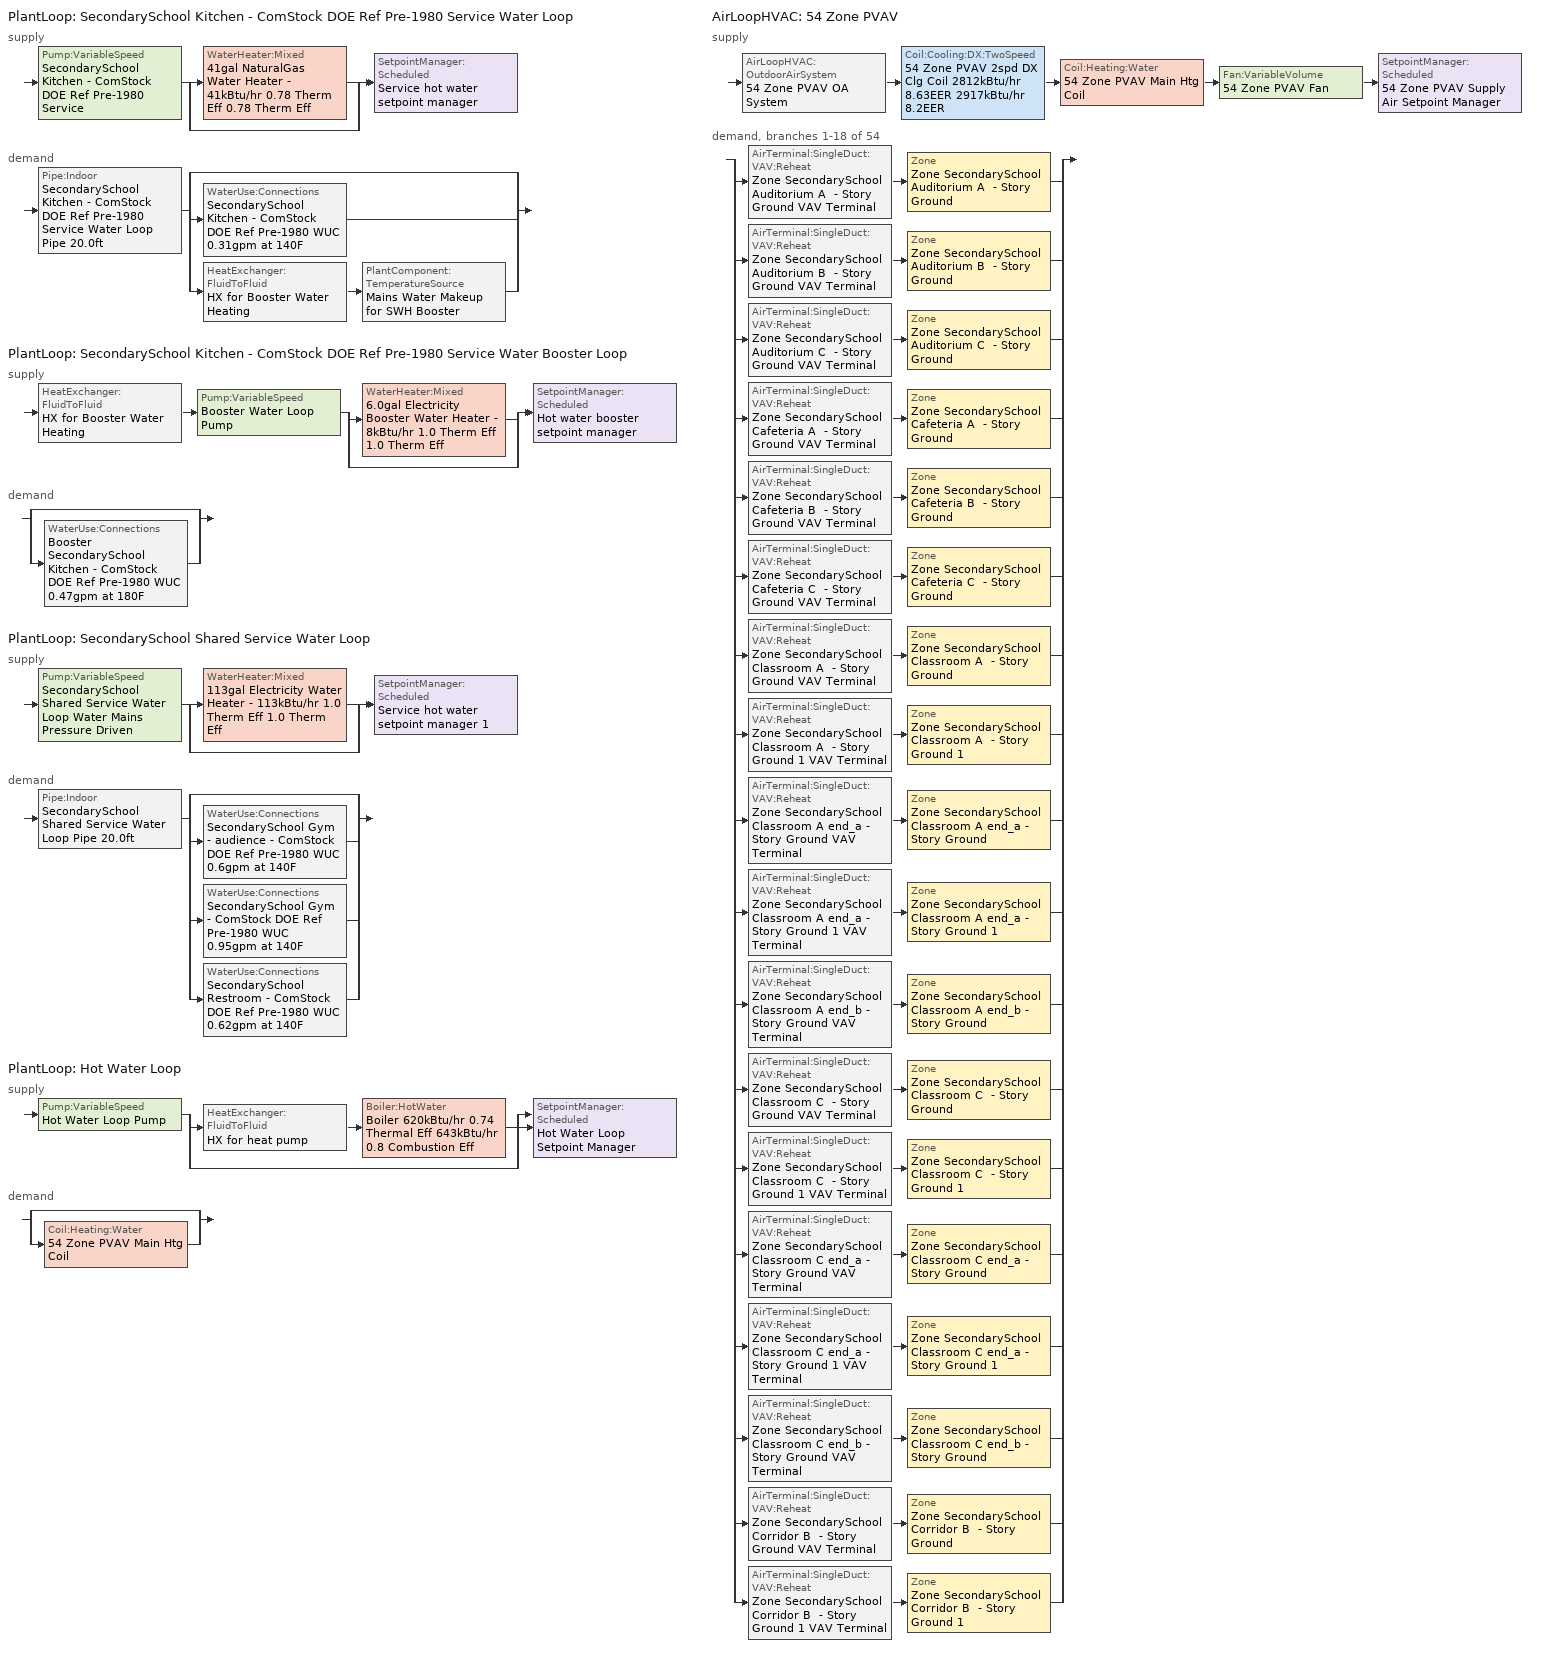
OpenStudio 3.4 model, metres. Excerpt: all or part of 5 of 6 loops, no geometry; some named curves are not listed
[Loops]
PlantLoop 'SecondarySchool Kitchen - ComStock DOE Ref Pre-1980 Service Water Loop'
 supply: Pump:VariableSpeed 'SecondarySchool Kitchen - ComStock DOE Ref Pre-1980 Service Water Loop Water Mains Pressure Driven' > split
  | WaterHeater:Mixed '41gal NaturalGas Water Heater - 41kBtu/hr 0.78 Therm Eff 0.78 Therm Eff'
  | bypass
  join > SetpointManager:Scheduled 'Service hot water setpoint manager'
 demand: Pipe:Indoor 'SecondarySchool Kitchen - ComStock DOE Ref Pre-1980 Service Water Loop Pipe 20.0ft' > split
  | bypass
  | WaterUse:Connections 'SecondarySchool Kitchen - ComStock DOE Ref Pre-1980 WUC 0.31gpm at 140F'
  | HeatExchanger:FluidToFluid 'HX for Booster Water Heating' > PlantComponent:TemperatureSource 'Mains Water Makeup for SWH Booster'
PlantLoop 'SecondarySchool Kitchen - ComStock DOE Ref Pre-1980 Service Water Booster Loop'
 supply: HeatExchanger:FluidToFluid 'HX for Booster Water Heating' > Pump:VariableSpeed 'Booster Water Loop Pump' > split
  | WaterHeater:Mixed '6.0gal Electricity Booster Water Heater - 8kBtu/hr 1.0 Therm Eff 1.0 Therm Eff'
  | bypass
  join > SetpointManager:Scheduled 'Hot water booster setpoint manager'
 demand: split
  | bypass
  | WaterUse:Connections 'Booster SecondarySchool Kitchen - ComStock DOE Ref Pre-1980 WUC 0.47gpm at 180F'
PlantLoop 'SecondarySchool Shared Service Water Loop'
 supply: Pump:VariableSpeed 'SecondarySchool Shared Service Water Loop Water Mains Pressure Driven' > split
  | WaterHeater:Mixed '113gal Electricity Water Heater - 113kBtu/hr 1.0 Therm Eff 1.0 Therm Eff'
  | bypass
  join > SetpointManager:Scheduled 'Service hot water setpoint manager 1'
 demand: Pipe:Indoor 'SecondarySchool Shared Service Water Loop Pipe 20.0ft' > split
  | bypass
  | WaterUse:Connections 'SecondarySchool Gym - audience - ComStock DOE Ref Pre-1980 WUC 0.6gpm at 140F'
  | WaterUse:Connections 'SecondarySchool Gym - ComStock DOE Ref Pre-1980 WUC 0.95gpm at 140F'
  | WaterUse:Connections 'SecondarySchool Restroom - ComStock DOE Ref Pre-1980 WUC 0.62gpm at 140F'
PlantLoop 'Hot Water Loop'
 supply: Pump:VariableSpeed 'Hot Water Loop Pump' > split
  | HeatExchanger:FluidToFluid 'HX for heat pump' > Boiler:HotWater 'Boiler 620kBtu/hr 0.74 Thermal Eff 643kBtu/hr 0.8 Combustion Eff'
  | bypass
  join > SetpointManager:Scheduled 'Hot Water Loop Setpoint Manager'
 demand: split
  | bypass
  | Coil:Heating:Water '54 Zone PVAV Main Htg Coil'
AirLoopHVAC '54 Zone PVAV'
 supply: AirLoopHVAC:OutdoorAirSystem '54 Zone PVAV OA System' > Coil:Cooling:DX:TwoSpeed '54 Zone PVAV 2spd DX Clg Coil 2812kBtu/hr 8.63EER 2917kBtu/hr 8.2EER' > Coil:Heating:Water '54 Zone PVAV Main Htg Coil' > Fan:VariableVolume '54 Zone PVAV Fan' > SetpointManager:Scheduled '54 Zone PVAV Supply Air Setpoint Manager'
 demand, branches 1-18 of 54: split
  | AirTerminal:SingleDuct:VAV:Reheat 'Zone SecondarySchool Auditorium A  - Story Ground VAV Terminal' > Zone 'Zone SecondarySchool Auditorium A  - Story Ground'
  | AirTerminal:SingleDuct:VAV:Reheat 'Zone SecondarySchool Auditorium B  - Story Ground VAV Terminal' > Zone 'Zone SecondarySchool Auditorium B  - Story Ground'
  | AirTerminal:SingleDuct:VAV:Reheat 'Zone SecondarySchool Auditorium C  - Story Ground VAV Terminal' > Zone 'Zone SecondarySchool Auditorium C  - Story Ground'
  | AirTerminal:SingleDuct:VAV:Reheat 'Zone SecondarySchool Cafeteria A  - Story Ground VAV Terminal' > Zone 'Zone SecondarySchool Cafeteria A  - Story Ground'
  | AirTerminal:SingleDuct:VAV:Reheat 'Zone SecondarySchool Cafeteria B  - Story Ground VAV Terminal' > Zone 'Zone SecondarySchool Cafeteria B  - Story Ground'
  | AirTerminal:SingleDuct:VAV:Reheat 'Zone SecondarySchool Cafeteria C  - Story Ground VAV Terminal' > Zone 'Zone SecondarySchool Cafeteria C  - Story Ground'
  | AirTerminal:SingleDuct:VAV:Reheat 'Zone SecondarySchool Classroom A  - Story Ground VAV Terminal' > Zone 'Zone SecondarySchool Classroom A  - Story Ground'
  | AirTerminal:SingleDuct:VAV:Reheat 'Zone SecondarySchool Classroom A  - Story Ground 1 VAV Terminal' > Zone 'Zone SecondarySchool Classroom A  - Story Ground 1'
  | AirTerminal:SingleDuct:VAV:Reheat 'Zone SecondarySchool Classroom A end_a - Story Ground VAV Terminal' > Zone 'Zone SecondarySchool Classroom A end_a - Story Ground'
  | AirTerminal:SingleDuct:VAV:Reheat 'Zone SecondarySchool Classroom A end_a - Story Ground 1 VAV Terminal' > Zone 'Zone SecondarySchool Classroom A end_a - Story Ground 1'
  | AirTerminal:SingleDuct:VAV:Reheat 'Zone SecondarySchool Classroom A end_b - Story Ground VAV Terminal' > Zone 'Zone SecondarySchool Classroom A end_b - Story Ground'
  | AirTerminal:SingleDuct:VAV:Reheat 'Zone SecondarySchool Classroom C  - Story Ground VAV Terminal' > Zone 'Zone SecondarySchool Classroom C  - Story Ground'
  | AirTerminal:SingleDuct:VAV:Reheat 'Zone SecondarySchool Classroom C  - Story Ground 1 VAV Terminal' > Zone 'Zone SecondarySchool Classroom C  - Story Ground 1'
  | AirTerminal:SingleDuct:VAV:Reheat 'Zone SecondarySchool Classroom C end_a - Story Ground VAV Terminal' > Zone 'Zone SecondarySchool Classroom C end_a - Story Ground'
  | AirTerminal:SingleDuct:VAV:Reheat 'Zone SecondarySchool Classroom C end_a - Story Ground 1 VAV Terminal' > Zone 'Zone SecondarySchool Classroom C end_a - Story Ground 1'
  | AirTerminal:SingleDuct:VAV:Reheat 'Zone SecondarySchool Classroom C end_b - Story Ground VAV Terminal' > Zone 'Zone SecondarySchool Classroom C end_b - Story Ground'
  | AirTerminal:SingleDuct:VAV:Reheat 'Zone SecondarySchool Corridor B  - Story Ground VAV Terminal' > Zone 'Zone SecondarySchool Corridor B  - Story Ground'
  | AirTerminal:SingleDuct:VAV:Reheat 'Zone SecondarySchool Corridor B  - Story Ground 1 VAV Terminal' > Zone 'Zone SecondarySchool Corridor B  - Story Ground 1'
[Construction]
Uninsulated copper pipe 0.75in type L: Copper pipe 0.75in type L
Uninsulated copper pipe 0.75in type L 1: Copper pipe 0.75in type L 1
[Material] Roughness=Smooth; Thickness {m}=0.001143; Conductivity {W/m-K}=386; Density {kg/m3}=8906.27; Specific Heat {J/kg-K}=385.1856; Thermal Absorptance=0.9; Solar Absorptance=0.7; Visible Absorptance=0.7
Copper pipe 0.75in type L; Copper pipe 0.75in type L 1
[Sizing:Zone] Zone Cooling Design Supply Air Temperature Input Method=SupplyAirTemperature; Zone Cooling Design Supply Air Temperature {C}=12.7778; Zone Cooling Design Supply Air Temperature Difference {deltaC}=11.11; Zone Heating Design Supply Air Temperature Input Method=SupplyAirTemperature; Zone Heating Design Supply Air Temperature {C}=50; Zone Heating Design Supply Air Temperature Difference {deltaC}=11.11; Zone Cooling Design Supply Air Humidity Ratio {kg-H2O/kg-air}=0.0085; Zone Heating Design Supply Air Humidity Ratio {kg-H2O/kg-air}=0.008; Cooling Design Air Flow Method=DesignDay; Heating Design Air Flow Method=DesignDay; Account for Dedicated Outdoor Air System=No; Dedicated Outdoor Air System Control Strategy=NeutralSupplyAir; Dedicated Outdoor Air Low Setpoint Temperature for Design {C}=autosize; Dedicated Outdoor Air High Setpoint Temperature for Design {C}=autosize; Design Minimum Zone Ventilation Efficiency=0.6
Zone SecondarySchool Classroom A end_a - Story Ground; Zone SecondarySchool Classroom C end_a - Story Ground; Zone SecondarySchool Classroom A  - Story Ground; Zone SecondarySchool Corridor B  - Story Ground; Zone SecondarySchool Classroom C  - Story Ground; Zone SecondarySchool Classroom A end_b - Story Ground; Zone SecondarySchool Classroom C end_b - Story Ground; Zone SecondarySchool Classroom A end_a - Story Ground 1; Zone SecondarySchool Classroom C end_a - Story Ground 1; Zone SecondarySchool Classroom A  - Story Ground 1; Zone SecondarySchool Corridor B  - Story Ground 1; Zone SecondarySchool Classroom C  - Story Ground 1; Zone SecondarySchool Cafeteria A  - Story Ground; Zone SecondarySchool Cafeteria B  - Story Ground; Zone SecondarySchool Cafeteria C  - Story Ground; Zone SecondarySchool Auditorium A  - Story Ground; Zone SecondarySchool Auditorium B  - Story Ground; Zone SecondarySchool Auditorium C  - Story Ground
[Zone equipment]
Zone SecondarySchool Classroom A end_a - Story Ground: Zone SecondarySchool Classroom A end_a - Story Ground VAV Terminal
Zone SecondarySchool Classroom C end_a - Story Ground: Zone SecondarySchool Classroom C end_a - Story Ground VAV Terminal
Zone SecondarySchool Classroom A  - Story Ground: Zone SecondarySchool Classroom A  - Story Ground VAV Terminal
Zone SecondarySchool Corridor B  - Story Ground: Zone SecondarySchool Corridor B  - Story Ground VAV Terminal
Zone SecondarySchool Classroom C  - Story Ground: Zone SecondarySchool Classroom C  - Story Ground VAV Terminal
Zone SecondarySchool Classroom A end_b - Story Ground: Zone SecondarySchool Classroom A end_b - Story Ground VAV Terminal
Zone SecondarySchool Classroom C end_b - Story Ground: Zone SecondarySchool Classroom C end_b - Story Ground VAV Terminal
Zone SecondarySchool Classroom A end_a - Story Ground 1: Zone SecondarySchool Classroom A end_a - Story Ground 1 VAV Terminal
Zone SecondarySchool Classroom C end_a - Story Ground 1: Zone SecondarySchool Classroom C end_a - Story Ground 1 VAV Terminal
Zone SecondarySchool Classroom A  - Story Ground 1: Zone SecondarySchool Classroom A  - Story Ground 1 VAV Terminal
Zone SecondarySchool Corridor B  - Story Ground 1: Zone SecondarySchool Corridor B  - Story Ground 1 VAV Terminal
Zone SecondarySchool Classroom C  - Story Ground 1: Zone SecondarySchool Classroom C  - Story Ground 1 VAV Terminal
Zone SecondarySchool Cafeteria A  - Story Ground: Zone SecondarySchool Cafeteria A  - Story Ground VAV Terminal
Zone SecondarySchool Cafeteria B  - Story Ground: Zone SecondarySchool Cafeteria B  - Story Ground VAV Terminal
Zone SecondarySchool Cafeteria C  - Story Ground: Zone SecondarySchool Cafeteria C  - Story Ground VAV Terminal
Zone SecondarySchool Auditorium A  - Story Ground: Zone SecondarySchool Auditorium A  - Story Ground VAV Terminal
Zone SecondarySchool Auditorium B  - Story Ground: Zone SecondarySchool Auditorium B  - Story Ground VAV Terminal
Zone SecondarySchool Auditorium C  - Story Ground: Zone SecondarySchool Auditorium C  - Story Ground VAV Terminal
[WaterUse:Connections] Drain Water Heat Exchanger Type=None; Drain Water Heat Exchanger Destination=Plant
Name | Water Use Equipment Name 1
SecondarySchool Gym - audience - ComStock DOE Ref Pre-1980 WUC 0.6gpm at 140F | SecondarySchool Gym - audience - ComStock DOE Ref Pre-1980 Service Water Use 0.6gpm at 140F
SecondarySchool Gym - ComStock DOE Ref Pre-1980 WUC 0.95gpm at 140F | SecondarySchool Gym - ComStock DOE Ref Pre-1980 Service Water Use 0.95gpm at 140F
Booster SecondarySchool Kitchen - ComStock DOE Ref Pre-1980 WUC 0.47gpm at 180F | Booster SecondarySchool Kitchen - ComStock DOE Ref Pre-1980 Service Water Use 0.47gpm at 180F
SecondarySchool Kitchen - ComStock DOE Ref Pre-1980 WUC 0.31gpm at 140F | SecondarySchool Kitchen - ComStock DOE Ref Pre-1980 Service Water Use 0.31gpm at 140F
SecondarySchool Restroom - ComStock DOE Ref Pre-1980 WUC 0.62gpm at 140F | SecondarySchool Restroom - ComStock DOE Ref Pre-1980 Service Water Use 0.62gpm at 140F
[WaterUse:Equipment:Definition] Sensible Fraction Schedule=Fraction Sensible - 0.2; Latent Fraction Schedule=Fraction Latent - 0.05
Name | Peak Flow Rate {m3/s} | Target Temperature Schedule
SecondarySchool Gym - audience - ComStock DOE Ref Pre-1980 Service Water Use Def 0.6gpm | 3.76725e-05 | Mixed Water At Faucet Temp - 140F
SecondarySchool Gym - ComStock DOE Ref Pre-1980 Service Water Use Def 0.95gpm | 5.96728e-05 | Mixed Water At Faucet Temp - 140F
Booster SecondarySchool Kitchen - ComStock DOE Ref Pre-1980 Service Water Use Def 0.47gpm | 2.97745e-05 | Mixed Water At Faucet Temp - 180F
SecondarySchool Kitchen - ComStock DOE Ref Pre-1980 Service Water Use Def 0.31gpm | 1.98497e-05 | Mixed Water At Faucet Temp - 140F
SecondarySchool Restroom - ComStock DOE Ref Pre-1980 Service Water Use Def 0.62gpm | 3.89805e-05 | Mixed Water At Faucet Temp - 140F
[WaterUse:Equipment] Flow Rate Fraction Schedule=SchoolSecondary BLDG_SWH_SCH
Name | Water Use Equipment Definition
SecondarySchool Gym - audience - ComStock DOE Ref Pre-1980 Service Water Use 0.6gpm at 140F | SecondarySchool Gym - audience - ComStock DOE Ref Pre-1980 Service Water Use Def 0.6gpm
SecondarySchool Gym - ComStock DOE Ref Pre-1980 Service Water Use 0.95gpm at 140F | SecondarySchool Gym - ComStock DOE Ref Pre-1980 Service Water Use Def 0.95gpm
Booster SecondarySchool Kitchen - ComStock DOE Ref Pre-1980 Service Water Use 0.47gpm at 180F | Booster SecondarySchool Kitchen - ComStock DOE Ref Pre-1980 Service Water Use Def 0.47gpm
SecondarySchool Kitchen - ComStock DOE Ref Pre-1980 Service Water Use 0.31gpm at 140F | SecondarySchool Kitchen - ComStock DOE Ref Pre-1980 Service Water Use Def 0.31gpm
SecondarySchool Restroom - ComStock DOE Ref Pre-1980 Service Water Use 0.62gpm at 140F | SecondarySchool Restroom - ComStock DOE Ref Pre-1980 Service Water Use Def 0.62gpm
[PlantLoop] Glycol Concentration=0; Load Distribution Scheme=Optimal
Name | Maximum Loop Temperature {C} | Minimum Loop Temperature {C} | Maximum Loop Flow Rate {m3/s} | Plant Loop Volume {m3} | Fluid Type
SecondarySchool Kitchen - ComStock DOE Ref Pre-1980 Service Water Loop | 60 | 10 | 0.000267971 | 0.0321565
SecondarySchool Kitchen - ComStock DOE Ref Pre-1980 Service Water Booster Loop |  |  | 2.97745e-05 | 0.00357294
SecondarySchool Shared Service Water Loop | 60 | 10 | 0.000136326 | 0.0163591
Hot Water Loop |  | 10 | 0.00424348 | 0.509218 | Water
[Sizing:Plant] Loop Type=Heating; Sizing Option=NonCoincident; Zone Timesteps in Averaging Window=1; Coincident Sizing Factor Mode=None
Name | Design Loop Exit Temperature {C} | Loop Design Temperature Difference {deltaC}
SecondarySchool Kitchen - ComStock DOE Ref Pre-1980 Service Water Loop; SecondarySchool Shared Service Water Loop | 60 | 5
SecondarySchool Kitchen - ComStock DOE Ref Pre-1980 Service Water Booster Loop | 82.2222 | 5
Hot Water Loop | 82.2222 | 11.1111
[SetpointManager:Scheduled] Control Variable=Temperature
Name | Schedule | Setpoint Node or NodeList
Service hot water setpoint manager | Service Water Loop Temp - 140F | SecondarySchool Kitchen - ComStock DOE Ref Pre-1980 Service Water Loop Supply Outlet Node
Hot water booster setpoint manager | Service Water Booster Temp - 180.00000000000006F | SecondarySchool Kitchen - ComStock DOE Ref Pre-1980 Service Water Booster Loop Supply Outlet Node
Service hot water setpoint manager 1 | Service Water Loop Temp - 140F | SecondarySchool Shared Service Water Loop Supply Outlet Node
Hot Water Loop Setpoint Manager | Heat Pump Heating Temperature Setpoint | Hot Water Loop Supply Outlet Node
54 Zone PVAV Supply Air Setpoint Manager | Supply Air Temp - 55.0F | 54 Zone PVAV Supply Outlet Node
[Pump:VariableSpeed] Coefficient 1 of the Part Load Performance Curve=0; Coefficient 2 of the Part Load Performance Curve=3.2485; Coefficient 3 of the Part Load Performance Curve=-4.7443; Coefficient 4 of the Part Load Performance Curve=2.5294; Pump Control Type=Intermittent; Skin Loss Radiative Fraction=0.5; Design Power Sizing Method=PowerPerFlowPerPressure; Design Electric Power per Unit Flow Rate {W/(m3/s)}=348701.1; Design Shaft Power per Unit Flow Rate per Unit Head {W-s/m3-Pa}=1.28205; Design Minimum Flow Rate Fraction=0
Name | Rated Flow Rate {m3/s} | Rated Pump Head {Pa} | Rated Power Consumption {W} | Motor Efficiency | Minimum Flow Rate {m3/s}
SecondarySchool Kitchen - ComStock DOE Ref Pre-1980 Service Water Loop Water Mains Pressure Driven | 0.000267971 | 0.001 | 4.16427e-07 | 0.825
Booster Water Loop Pump | 2.97745e-05 | 0 | 0 | 1 | 0
SecondarySchool Shared Service Water Loop Water Mains Pressure Driven | 0.000136326 | 0.001 | 2.11851e-07 | 0.825
Hot Water Loop Pump | 0.00424348 | 179344 | 1161.54 | 0.84
[WaterHeater:Mixed] Deadband Temperature Difference {deltaC}=2; Heater Control Type=Cycle; Off Cycle Parasitic Fuel Consumption Rate {W}=0; Off Cycle Parasitic Heat Fraction to Tank=0; On Cycle Parasitic Fuel Consumption Rate {W}=0; On Cycle Parasitic Heat Fraction to Tank=0; Ambient Temperature Indicator=Schedule; Use Side Effectiveness=1; Source Side Effectiveness=1; Use Side Design Flow Rate {m3/s}=autosize; Source Side Design Flow Rate {m3/s}=autosize; Indirect Water Heating Recovery Time {hr}=1.5; Source Side Flow Control Mode=IndirectHeatPrimarySetpoint
Name | Tank Volume {m3} | Setpoint Temperature Schedule | Maximum Temperature Limit {C} | Heater Maximum Capacity {W} | Heater Fuel Type | Heater Thermal Efficiency | Off Cycle Parasitic Fuel Type | On Cycle Parasitic Fuel Type | Ambient Temperature Schedule | Off Cycle Loss Coefficient to Ambient Temperature {W/K} | On Cycle Loss Coefficient to Ambient Temperature {W/K}
41gal NaturalGas Water Heater - 41kBtu/hr 0.78 Therm Eff 0.78 Therm Eff | 0.155691 | Service Water Loop Temp - 140F | 60 | 12053.8 | NaturalGas | 0.78 | NaturalGas | NaturalGas | Water Heater Ambient Temp Schedule - 70.0f | 5.99799 | 5.99799
6.0gal Electricity Booster Water Heater - 8kBtu/hr 1.0 Therm Eff 1.0 Therm Eff | 0.0227125 | Service Water Booster Temp - 180.00000000000006F | 82.2222 | 2314.32 | Electricity | 1 | Electricity | Electricity | Water Heater Ambient Temp Schedule - 70.0 | 2.26162 | 2.26162
113gal Electricity Water Heater - 113kBtu/hr 1.0 Therm Eff 1.0 Therm Eff | 0.427709 | Service Water Loop Temp - 140F | 60 | 33113.7 | Electricity | 1 | Electricity | Electricity | Water Heater Ambient Temp Schedule - 70.0f | 2.95443 | 2.95443
[WaterHeater:Sizing] Design Mode=PeakDraw; Time Storage Can Meet Peak Draw {hr}=0.538503; Time for Tank Recovery {hr}=0; Nominal Tank Volume for Autosizing Plant Connections {m3}=1
41gal NaturalGas Water Heater - 41kBtu/hr 0.78 Therm Eff 0.78 Therm Eff; 6.0gal Electricity Booster Water Heater - 8kBtu/hr 1.0 Therm Eff 1.0 Therm Eff; 113gal Electricity Water Heater - 113kBtu/hr 1.0 Therm Eff 1.0 Therm Eff
[Pipe:Indoor] Environment Type=Schedule; Pipe Inside Diameter {m}=0.019939; Pipe Length {m}=6.096
Name | Construction | Ambient Temperature Schedule | Ambient Air Velocity Schedule
SecondarySchool Kitchen - ComStock DOE Ref Pre-1980 Service Water Loop Pipe 20.0ft | Uninsulated copper pipe 0.75in type L | SecondarySchool Kitchen - ComStock DOE Ref Pre-1980 Service Water Loop Piping Air Temp - 70F | SecondarySchool Kitchen - ComStock DOE Ref Pre-1980 Service Water Loop Piping Air Velocity - 0.67mph
SecondarySchool Shared Service Water Loop Pipe 20.0ft | Uninsulated copper pipe 0.75in type L 1 | SecondarySchool Shared Service Water Loop Piping Air Temp - 70F | SecondarySchool Shared Service Water Loop Piping Air Velocity - 0.67mph
[HeatExchanger:FluidToFluid] Minimum Temperature Difference to Activate Heat Exchanger {deltaC}=0.01; Heat Transfer Metering End Use Type=LoopToLoop; Component Override Cooling Control Temperature Mode=Loop; Sizing Factor=1; Operation Minimum Temperature Limit {C}=0; Operation Maximum Temperature Limit {C}=100
Name | Loop Demand Side Design Flow Rate {m3/s} | Loop Supply Side Design Flow Rate {m3/s} | Heat Exchange Model Type | Heat Exchanger U-Factor Times Area Value {W/K} | Control Type
HX for Booster Water Heating | 2.97745e-05 | 2.97745e-05 | Ideal | 36.28409 | UncontrolledOn
HX for heat pump | autosize | autosize | CrossFlowBothUnMixed | autosize | HeatingSetpointModulated
[PlantComponent:TemperatureSource]
Mains Water Makeup for SWH Booster: Design Volume Flow Rate {m3/s}=autosize; Temperature Specification Type=Scheduled; Source Temperature {C}=8; Source Temperature Schedule=Mains Water Temperature
[EnergyManagementSystem:Sensor]
Mains_Water_Temp_Sen: Output Variable or Output Meter Index Key=Environment; Output Variable or Output Meter=Site Mains Water Temperature
[EnergyManagementSystem:Actuator]
Mains_Water_Temp_Act: Actuated Component=Mains Water Temperature; Actuated Component Type=Schedule:Constant; Actuated Component Control Type=Schedule Value
[EnergyManagementSystem:Program]
Mains_Water_Prg: SET Mains_Water_Temp_Act = Mains_Water_Temp_Sen
[EnergyManagementSystem:ProgramCallingManager]
Mains_Water_Prg_Mgr: BeginTimestepBeforePredictor; Mains_Water_Prg
[Refrigeration:System] Minimum Condensing Temperature {C}=21; Refrigeration System Working Fluid Type=R404a; Suction Temperature Control Type=ConstantSuctionTemperature
Name | Refrigeration Condenser
Medium Temperature | Refrigeration Condenser Air Cooled 1
Low Temperature | Refrigeration Condenser Air Cooled 2
[Refrigeration:Compressor] Rated Return Gas Temperature {C}=18.3; Rated Subcooling {deltaC}=0
Name | Refrigeration Compressor Power Curve | Refrigeration Compressor Capacity Curve
Refrigeration Compressor 1; Refrigeration Compressor 2 | MT_compressor_power_smallandold | MT_compressor_capacity_smallandold
Refrigeration Compressor 3 | LT_compressor_power_smallandold | LT_compressor_capacity_smallandold
[Boiler:HotWater]
Boiler 620kBtu/hr 0.74 Thermal Eff 643kBtu/hr 0.8 Combustion Eff: Fuel Type=Electricity; Nominal Capacity {W}=194007; Nominal Thermal Efficiency=1; Efficiency Curve Temperature Evaluation Variable=LeavingBoiler; Normalized Boiler Efficiency Curve=Boiler Constant Efficiency Curve; Design Water Flow Rate {m3/s}=0.00424348; Minimum Part Load Ratio=0; Maximum Part Load Ratio=1.2; Optimum Part Load Ratio=1; Water Outlet Upper Temperature Limit {C}=95; Boiler Flow Mode=LeavingSetpointModulated; Parasitic Electric Load {W}=0; Sizing Factor=1
[AirLoopHVAC]
54 Zone PVAV: Availability Schedule=54 Zone PVAV Occ Sch; Design Supply Air Flow Rate {m3/s}=42.6947; Design Return Air Flow Fraction of Supply Air Flow=1
[Sizing:System]
54 Zone PVAV: Type of Load to Size On=Sensible; Design Outdoor Air Flow Rate {m3/s}=42.6947; Central Heating Maximum System Air Flow Ratio=0.3; Preheat Design Temperature {C}=7.22222; Preheat Design Humidity Ratio {kg-H2O/kg-Air}=0.008; Precool Design Temperature {C}=12.7778; Precool Design Humidity Ratio {kg-H2O/kg-Air}=0.008; Central Cooling Design Supply Air Temperature {C}=12.7778; Central Heating Design Supply Air Temperature {C}=12.7778; Sizing Option=Coincident; 100% Outdoor Air in Cooling=No; 100% Outdoor Air in Heating=No; Central Cooling Design Supply Air Humidity Ratio {kg-H2O/kg-Air}=0.0085; Central Heating Design Supply Air Humidity Ratio {kg-H2O/kg-Air}=0.008; Cooling Design Air Flow Method=DesignDay; Heating Design Air Flow Method=DesignDay; System Outdoor Air Method=ZoneSum; Zone Maximum Outdoor Air Fraction=1; Cooling Supply Air Flow Rate Per Floor Area {m3/s-m2}=0.00996765; Cooling Fraction of Autosized Cooling Supply Air Flow Rate=1; Cooling Supply Air Flow Rate Per Unit Cooling Capacity {m3/s-W}=3.94755e-05; Heating Supply Air Flow Rate Per Floor Area {m3/s-m2}=0.00996765; Heating Fraction of Autosized Heating Supply Air Flow Rate=1; Heating Fraction of Autosized Cooling Supply Air Flow Rate=1; Heating Supply Air Flow Rate Per Unit Heating Capacity {m3/s-W}=3.15882e-05; Cooling Design Capacity Method=CoolingDesignCapacity; Cooling Design Capacity {W}=autosize; Cooling Design Capacity Per Floor Area {W/m2}=234.7; Fraction of Autosized Cooling Design Capacity=1; Heating Design Capacity Method=HeatingDesignCapacity; Heating Design Capacity {W}=autosize; Heating Design Capacity Per Floor Area {W/m2}=157; Fraction of Autosized Heating Design Capacity=1; Central Cooling Capacity Control Method=OnOff; Occupant Diversity=autosize
[Fan:VariableVolume]
54 Zone PVAV Fan: Availability Schedule=Always On Discrete; Fan Total Efficiency=0.61425; Pressure Rise {Pa}=1389.92; Maximum Flow Rate {m3/s}=42.6947; Fan Power Minimum Flow Rate Input Method=Fraction; Fan Power Minimum Flow Fraction=0.25; Fan Power Minimum Air Flow Rate {m3/s}=0; Motor Efficiency=0.945; Motor In Airstream Fraction=1; Fan Power Coefficient 1=0.189848; Fan Power Coefficient 2=0.31447; Fan Power Coefficient 3=0.495682; Fan Power Coefficient 4=0; Fan Power Coefficient 5=0
[Coil:Heating:Water]
54 Zone PVAV Main Htg Coil: Availability Schedule=Always On Discrete; U-Factor Times Area Value {W/K}=2816.72; Maximum Water Flow Rate {m3/s}=0.00424348; Rated Capacity {W}=194007; Rated Inlet Water Temperature {C}=82.2222; Rated Inlet Air Temperature {C}=7.22222; Rated Outlet Water Temperature {C}=71.1111; Rated Outlet Air Temperature {C}=12.7778
[Controller:WaterCoil]
54 Zone PVAV Main Htg Coil Controller: Water Coil=54 Zone PVAV Main Htg Coil; Action=Normal; Controller Convergence Tolerance {deltaC}=0.0001; Minimum Actuated Flow {m3/s}=0
[Coil:Cooling:DX:TwoSpeed]
54 Zone PVAV 2spd DX Clg Coil 2812kBtu/hr 8.63EER 2917kBtu/hr 8.2EER: Availability Schedule=Always On Discrete; Rated High Speed Total Cooling Capacity {W}=1.06021e+06; Rated High Speed Sensible Heat Ratio=0.701083; Rated High Speed COP {W/W}=2.86657; Rated High Speed Air Flow Rate {m3/s}=42.6947; Unit Internal Static Air Pressure {Pa}=773.3; Total Cooling Capacity Function of Temperature Curve=DOE Ref DX Clg Coil Cool-Cap-fT; Total Cooling Capacity Function of Flow Fraction Curve=DOE Ref DX Clg Coil Cool-CAP-fFlow; Energy Input Ratio Function of Temperature Curve=DOE Ref DX Clg Coil Cool-EIR-fT; Energy Input Ratio Function of Flow Fraction Curve=DOE Ref DX Clg Coil Cool-EIR-fFlow; Part Load Fraction Correlation Curve=DOE Ref DX Clg Coil Cool-PLF-fPLR; Rated Low Speed Total Cooling Capacity {W}=353368; Rated Low Speed Sensible Heat Ratio=0.69; Rated Low Speed COP {W/W}=2.86657; Rated Low Speed Air Flow Rate {m3/s}=14.2301; Low Speed Total Cooling Capacity Function of Temperature Curve=DOE Ref DX Clg Coil Cool-Cap-fT; Low Speed Energy Input Ratio Function of Temperature Curve=DOE Ref DX Clg Coil Cool-EIR-fT; Condenser Type=AirCooled; Minimum Outdoor Dry-Bulb Temperature for Compressor Operation {C}=-25; High Speed Evaporative Condenser Effectiveness=0; High Speed Evaporative Condenser Air Flow Rate {m3/s}=Autosize; High Speed Evaporative Condenser Pump Rated Power Consumption {W}=Autosize; Low Speed Evaporative Condenser Effectiveness=0; Low Speed Evaporative Condenser Air Flow Rate {m3/s}=Autosize; Low Speed Evaporative Condenser Pump Rated Power Consumption {W}=Autosize; Basin Heater Capacity {W/K}=10; Basin Heater Setpoint Temperature {C}=2
[Controller:OutdoorAir]
Controller Outdoor Air 1: Minimum Outdoor Air Flow Rate {m3/s}=19.3427; Maximum Outdoor Air Flow Rate {m3/s}=42.6947; Economizer Control Type=NoEconomizer; Economizer Control Action Type=ModulateFlow; Economizer Maximum Limit Dry-Bulb Temperature {C}=28; Economizer Maximum Limit Enthalpy {J/kg}=64000; Lockout Type=LockoutWithCompressor; Minimum Limit Type=FixedMinimum; Minimum Outdoor Air Schedule=54 Zone PVAV_night_ventcycle_schedule; Controller Mechanical Ventilation=54 Zone PVAV Ventilation Controller; High Humidity Control=No; Heat Recovery Bypass Control Type=BypassWhenWithinEconomizerLimits
[Controller:MechanicalVentilation]
54 Zone PVAV Ventilation Controller: Availability Schedule=Always On Discrete; System Outdoor Air Method=ZoneSum
[AirLoopHVAC:OutdoorAirSystem]
54 Zone PVAV OA System: Controller=Controller Outdoor Air 1
[Coil:Heating:Electric] Availability Schedule=Always On Discrete; Efficiency=1
Name | Nominal Capacity {W}
Zone SecondarySchool Auditorium A  - Story Ground Electric Reheat Coil | 5634.03
Zone SecondarySchool Auditorium B  - Story Ground Electric Reheat Coil | 21339.7
Zone SecondarySchool Auditorium C  - Story Ground Electric Reheat Coil | 4753.64
Zone SecondarySchool Cafeteria A  - Story Ground Electric Reheat Coil | 2812.5
Zone SecondarySchool Cafeteria B  - Story Ground Electric Reheat Coil | 12250.4
Zone SecondarySchool Cafeteria C  - Story Ground Electric Reheat Coil | 2829.51
Zone SecondarySchool Classroom A  - Story Ground Electric Reheat Coil | 46420
Zone SecondarySchool Classroom A  - Story Ground 1 Electric Reheat Coil | 21710.1
Zone SecondarySchool Classroom A end_a - Story Ground Electric Reheat Coil | 4772.3
Zone SecondarySchool Classroom A end_a - Story Ground 1 Electric Reheat Coil | 4772.7
Zone SecondarySchool Classroom A end_b - Story Ground Electric Reheat Coil | 4782.01
Zone SecondarySchool Classroom C  - Story Ground Electric Reheat Coil | 43340.3
Zone SecondarySchool Classroom C  - Story Ground 1 Electric Reheat Coil | 21346.1
Zone SecondarySchool Classroom C end_a - Story Ground Electric Reheat Coil | 4616.18
Zone SecondarySchool Classroom C end_a - Story Ground 1 Electric Reheat Coil | 4748.8
Zone SecondarySchool Classroom C end_b - Story Ground Electric Reheat Coil | 4619.53
Zone SecondarySchool Corridor B  - Story Ground Electric Reheat Coil | 34829.8
Zone SecondarySchool Corridor B  - Story Ground 1 Electric Reheat Coil | 15601.9
[AirTerminal:SingleDuct:VAV:Reheat] Availability Schedule=Always On Discrete; Zone Minimum Air Flow Input Method=Constant; Constant Minimum Air Flow Fraction=0.3; Fixed Minimum Air Flow Rate {m3/s}=0; Maximum Hot Water or Steam Flow Rate {m3/s}=AutoSize; Minimum Hot Water or Steam Flow Rate {m3/s}=0; Convergence Tolerance=0.001; Damper Heating Action=Normal; Maximum Flow Fraction During Reheat=0.3; Maximum Reheat Air Temperature {C}=50; Control For Outdoor Air=No
Name | Maximum Air Flow Rate {m3/s} | Reheat Coil | Maximum Flow per Zone Floor Area During Reheat {m3/s-m2}
Zone SecondarySchool Auditorium A  - Story Ground VAV Terminal | 0.501489 | Zone SecondarySchool Auditorium A  - Story Ground Electric Reheat Coil | 0.00362676
Zone SecondarySchool Auditorium B  - Story Ground VAV Terminal | 1.89946 | Zone SecondarySchool Auditorium B  - Story Ground Electric Reheat Coil | 0.00212461
Zone SecondarySchool Auditorium C  - Story Ground VAV Terminal | 0.423125 | Zone SecondarySchool Auditorium C  - Story Ground Electric Reheat Coil | 0.00306004
Zone SecondarySchool Cafeteria A  - Story Ground VAV Terminal | 0.250342 | Zone SecondarySchool Cafeteria A  - Story Ground Electric Reheat Coil | 0.00243439
Zone SecondarySchool Cafeteria B  - Story Ground VAV Terminal | 1.09041 | Zone SecondarySchool Cafeteria B  - Story Ground Electric Reheat Coil | 0.00203728
Zone SecondarySchool Cafeteria C  - Story Ground VAV Terminal | 0.251857 | Zone SecondarySchool Cafeteria C  - Story Ground Electric Reheat Coil | 0.00244911
Zone SecondarySchool Classroom A  - Story Ground VAV Terminal | 4.13187 | Zone SecondarySchool Classroom A  - Story Ground Electric Reheat Coil | 0.00163776
Zone SecondarySchool Classroom A  - Story Ground 1 VAV Terminal | 1.93243 | Zone SecondarySchool Classroom A  - Story Ground 1 Electric Reheat Coil | 0.00174757
Zone SecondarySchool Classroom A end_a - Story Ground VAV Terminal | 0.424785 | Zone SecondarySchool Classroom A end_a - Story Ground Electric Reheat Coil | 0.00272082
Zone SecondarySchool Classroom A end_a - Story Ground 1 VAV Terminal | 0.424821 | Zone SecondarySchool Classroom A end_a - Story Ground 1 Electric Reheat Coil | 0.00272105
Zone SecondarySchool Classroom A end_b - Story Ground VAV Terminal | 0.42565 | Zone SecondarySchool Classroom A end_b - Story Ground Electric Reheat Coil | 0.00272636
Zone SecondarySchool Classroom C  - Story Ground VAV Terminal | 3.85775 | Zone SecondarySchool Classroom C  - Story Ground Electric Reheat Coil | 0.00152911
Zone SecondarySchool Classroom C  - Story Ground 1 VAV Terminal | 1.90003 | Zone SecondarySchool Classroom C  - Story Ground 1 Electric Reheat Coil | 0.00171828
Zone SecondarySchool Classroom C end_a - Story Ground VAV Terminal | 0.410889 | Zone SecondarySchool Classroom C end_a - Story Ground Electric Reheat Coil | 0.00263181
Zone SecondarySchool Classroom C end_a - Story Ground 1 VAV Terminal | 0.422694 | Zone SecondarySchool Classroom C end_a - Story Ground 1 Electric Reheat Coil | 0.00270743
Zone SecondarySchool Classroom C end_b - Story Ground VAV Terminal | 0.411187 | Zone SecondarySchool Classroom C end_b - Story Ground Electric Reheat Coil | 0.00263372
Zone SecondarySchool Corridor B  - Story Ground VAV Terminal | 3.10023 | Zone SecondarySchool Corridor B  - Story Ground Electric Reheat Coil | 0.00101105
Zone SecondarySchool Corridor B  - Story Ground 1 VAV Terminal | 1.38873 | Zone SecondarySchool Corridor B  - Story Ground 1 Electric Reheat Coil | 0.0010333
[Schedule:Ruleset]
SchoolSecondary BLDG_SWH_SCH: Default Day Schedule=SchoolSecondary BLDG_SWH_SCH Default; Summer Design Day Schedule=SchoolSecondary BLDG_SWH_SCH Summer Design Day; Winter Design Day Schedule=SchoolSecondary BLDG_SWH_SCH Winter Design Day
Fraction Sensible - 0.2: Default Day Schedule=Fraction Sensible - 0.2 Default
Fraction Latent - 0.05: Default Day Schedule=Fraction Latent - 0.05 Default
Mixed Water At Faucet Temp - 140F: Default Day Schedule=Mixed Water At Faucet Temp - 140F Default
Mixed Water At Faucet Temp - 180F: Default Day Schedule=Mixed Water At Faucet Temp - 180F Default
Service Water Loop Temp - 140F: Default Day Schedule=Service Water Loop Temp - 140F Default
Water Heater Ambient Temp Schedule - 70.0f: Default Day Schedule=Water Heater Ambient Temp Schedule - 70.0f Default
SecondarySchool Kitchen - ComStock DOE Ref Pre-1980 Service Water Loop Piping Air Temp - 70F: Default Day Schedule=SecondarySchool Kitchen - ComStock DOE Ref Pre-1980 Service Water Loop Piping Air Temp - 70F Default
SecondarySchool Kitchen - ComStock DOE Ref Pre-1980 Service Water Loop Piping Air Velocity - 0.67mph: Default Day Schedule=SecondarySchool Kitchen - ComStock DOE Ref Pre-1980 Service Water Loop Piping Air Velocity - 0.67mph Default
Service Water Booster Temp - 180.00000000000006F: Default Day Schedule=Service Water Booster Temp - 180.00000000000006F Default
Water Heater Ambient Temp Schedule - 70.0: Default Day Schedule=Water Heater Ambient Temp Schedule - 70.0 Default
SecondarySchool Shared Service Water Loop Piping Air Temp - 70F: Default Day Schedule=SecondarySchool Shared Service Water Loop Piping Air Temp - 70F Default
SecondarySchool Shared Service Water Loop Piping Air Velocity - 0.67mph: Default Day Schedule=SecondarySchool Shared Service Water Loop Piping Air Velocity - 0.67mph Default
Supply Air Temp - 55.0F: Default Day Schedule=Supply Air Temp - 55.0F Default
54 Zone PVAV Occ Sch: Default Day Schedule=54 Zone PVAV Occ Sch Default; Summer Design Day Schedule=54 Zone PVAV Occ Sch Summer Design Day; Winter Design Day Schedule=54 Zone PVAV Occ Sch Winter Design Day
Heat Pump Heating Temperature Setpoint: Default Day Schedule=Heat Pump Heating Temperature Setpoint Default
[Schedule:Day]
SchoolSecondary BLDG_SWH_SCH Default; SchoolSecondary BLDG_SWH_SCH Sat Day; SchoolSecondary BLDG_SWH_SCH Sun|Sat Day; SchoolSecondary BLDG_SWH_SCH Sun|Sat Day 1: Yes, 7, 30, 0, 24, 0, 0
SchoolSecondary BLDG_SWH_SCH Summer Design Day: 7, 0, 0.05, 8, 0, 0.1, 9, 0, 0.34, 10, 0, 0.6, 11, 0, 0.63, 12, 0, 0.72, 13, 0, 0.79, 14, 0, 0.83, 15, 0, 0.61, 16, 0, 0.65, 18, 0, 0.1, 19, 0, 0.19, 20, 0, 0.25, 22, 0, 0.22, 23, 0, 0.12, 24, 0, 0.09
SchoolSecondary BLDG_SWH_SCH Wkdy Day; SchoolSecondary BLDG_SWH_SCH Wkdy Day 2: Yes, 6, 30, 0, 6, 40, 0.0566667, 6, 50, 0.113333, 7, 0, 0.17, 7, 10, 0.226667, 7, 20, 0.283333, 7, 30, 0.34, 7, 40, 0.383333, 7, 50, 0.426667, 8, 0, 0.47, 8, 9, 0.513333, 8, 19, 0.556667, 8, 29, 0.6, 8, 30, 0.6, 8, 39, 0.605, 8, 49, 0.61, 8, 59, 0.615, 9, 9, 0.62, 9, 19, 0.625, 9, 29, 0.63, 9, 30, 0.63, 9, 39, 0.647143, 9, 49, 0.664286, 9, 59, 0.681429, 10, 9, 0.698571, 10, 19, 0.715714, 10, 22, 0.72, 10, 32, 0.731667, 10, 42, 0.743333, 10, 52, 0.755, 11, 2, 0.766667, 11, 12, 0.778333, 11, 22, 0.79, 11, 32, 0.796667, 11, 42, 0.803333, 11, 52, 0.81, 12, 2, 0.816667, 12, 12, 0.823333, 12, 22, 0.83, 12, 32, 0.793333, 12, 42, 0.756667, 12, 52, 0.72, 13, 2, 0.683333, 13, 12, 0.646667, 13, 22, 0.61, 13, 32, 0.616667, 13, 42, 0.623333, 13, 52, 0.63, 14, 2, 0.636667, 14, 12, 0.643333, 14, 22, 0.65, 14, 32, 0.558333, 14, 42, 0.466667, 14, 52, 0.375, 15, 2, 0.283333, 15, 12, 0.191667, 15, 22, 0.1, 16, 22, 0.1, 16, 32, 0.117143, 16, 42, 0.134286, 16, 52, 0.151429, 17, 2, 0.168571, 17, 12, 0.185714, 17, 15, 0.19, 17, 25, 0.2, 17, 35, 0.21, 17, 45, 0.22, 17, 55, 0.23, 18, 5, 0.24, 18, 15, 0.25, 18, 25, 0.208333, 18, 35, 0.166667, 18, 45, 0.125, 18, 55, 0.0833333, 19, 5, 0.0416667, 19, 15, 0, 24, 0, 0
SchoolSecondary BLDG_SWH_SCH Wkdy Day 1: Yes, 5, 0, 0, 5, 10, 0.00416667, 5, 20, 0.00833333, 5, 30, 0.0125, 5, 40, 0.0166667, 5, 50, 0.0208333, 6, 0, 0.025, 6, 10, 0.0291667, 6, 20, 0.0333333, 6, 30, 0.0375, 6, 40, 0.0416667, 6, 50, 0.0458333, 7, 0, 0.05, 7, 10, 0.0541667, 7, 20, 0.0583333, 7, 30, 0.0625, 7, 40, 0.0666667, 7, 50, 0.0708333, 8, 0, 0.075, 8, 10, 0.0791667, 8, 20, 0.0833333, 8, 30, 0.0875, 8, 40, 0.0916667, 8, 50, 0.0958333, 9, 0, 0.1, 16, 22, 0.1, 16, 32, 0.117143, 16, 42, 0.134286, 16, 52, 0.151429, 17, 2, 0.168571, 17, 12, 0.185714, 17, 15, 0.19, 17, 25, 0.2, 17, 35, 0.21, 17, 45, 0.22, 17, 55, 0.23, 18, 5, 0.24, 18, 15, 0.25, 18, 25, 0.208333, 18, 35, 0.166667, 18, 45, 0.125, 18, 55, 0.0833333, 19, 5, 0.0416667, 19, 15, 0, 24, 0, 0
SchoolSecondary BLDG_SWH_SCH Winter Design Day: 9, 0, 0.03, 13, 0, 0.05, 24, 0, 0.03
Fraction Sensible - 0.2 Default: 24, 0, 0.2
Fraction Latent - 0.05 Default: 24, 0, 0.05
Mixed Water At Faucet Temp - 140F Default; Service Water Loop Temp - 140F Default; Heat Pump Heating Temperature Setpoint Default: 24, 0, 60
Mixed Water At Faucet Temp - 180F Default; Service Water Booster Temp - 180.00000000000006F Default: 24, 0, 82.2222
Water Heater Ambient Temp Schedule - 70.0f Default; SecondarySchool Kitchen - ComStock DOE Ref Pre-1980 Service Water Loop Piping Air Temp - 70F Default; Water Heater Ambient Temp Schedule - 70.0 Default; SecondarySchool Shared Service Water Loop Piping Air Temp - 70F Default: 24, 0, 21.1111
SecondarySchool Kitchen - ComStock DOE Ref Pre-1980 Service Water Loop Piping Air Velocity - 0.67mph Default; SecondarySchool Shared Service Water Loop Piping Air Velocity - 0.67mph Default: 24, 0, 0.3
Supply Air Temp - 55.0F Default; autogen Supply Air Temp - 55.0F 0_day_sch: Yes, 24, 0, 12.7778
54 Zone PVAV Occ Sch Default; 54 Zone PVAV Occ Sch Monday 2; 54 Zone PVAV Occ Sch Tuesday; 54 Zone PVAV Occ Sch Tuesday 2; 54 Zone PVAV Occ Sch Wednesday; 54 Zone PVAV Occ Sch Wednesday 2; 54 Zone PVAV Occ Sch Thursday; 54 Zone PVAV Occ Sch Thursday 2; 54 Zone PVAV Occ Sch Friday; 54 Zone PVAV Occ Sch Friday 2: 6, 10, 0, 20, 5, 1, 24, 0, 0
54 Zone PVAV Occ Sch Winter Design Day; 54 Zone PVAV Occ Sch Summer Design Day: 24, 0, 1
54 Zone PVAV Occ Sch Monday 1; 54 Zone PVAV Occ Sch Tuesday 1; 54 Zone PVAV Occ Sch Wednesday 1; 54 Zone PVAV Occ Sch Thursday 1; 54 Zone PVAV Occ Sch Friday 1: 9, 0, 0, 19, 45, 1, 24, 0, 0
54 Zone PVAV Occ Sch Sunday: 24, 0, 0
[Schedule:Rule]
Schedule Rule 43: Schedule Ruleset=SchoolSecondary BLDG_SWH_SCH; Rule Order=5; Day Schedule=SchoolSecondary BLDG_SWH_SCH Sat Day; Apply Saturday=Yes; Date Specification Type=DateRange; Start Month=9; Start Day=16; End Month=12; End Day=31
Schedule Rule 44: Schedule Ruleset=SchoolSecondary BLDG_SWH_SCH; Rule Order=4; Day Schedule=SchoolSecondary BLDG_SWH_SCH Sun|Sat Day; Apply Saturday=Yes; Date Specification Type=DateRange; Start Month=1; Start Day=1; End Month=6; End Day=15; Apply Sunday=Yes
Schedule Rule 45: Schedule Ruleset=SchoolSecondary BLDG_SWH_SCH; Rule Order=3; Day Schedule=SchoolSecondary BLDG_SWH_SCH Sun|Sat Day 1; Apply Saturday=Yes; Date Specification Type=DateRange; Start Month=6; Start Day=16; End Month=9; End Day=15; Apply Sunday=Yes
Schedule Rule 46: Schedule Ruleset=SchoolSecondary BLDG_SWH_SCH; Rule Order=2; Day Schedule=SchoolSecondary BLDG_SWH_SCH Wkdy Day; Date Specification Type=DateRange; Start Month=1; Start Day=1; End Month=6; End Day=15; Apply Monday=Yes; Apply Tuesday=Yes; Apply Wednesday=Yes; Apply Thursday=Yes; Apply Friday=Yes
Schedule Rule 47: Schedule Ruleset=SchoolSecondary BLDG_SWH_SCH; Rule Order=1; Day Schedule=SchoolSecondary BLDG_SWH_SCH Wkdy Day 1; Date Specification Type=DateRange; Start Month=6; Start Day=16; End Month=9; End Day=15; Apply Monday=Yes; Apply Tuesday=Yes; Apply Wednesday=Yes; Apply Thursday=Yes; Apply Friday=Yes
Schedule Rule 48: Schedule Ruleset=SchoolSecondary BLDG_SWH_SCH; Rule Order=0; Day Schedule=SchoolSecondary BLDG_SWH_SCH Wkdy Day 2; Date Specification Type=DateRange; Start Month=9; Start Day=16; End Month=12; End Day=31; Apply Monday=Yes; Apply Tuesday=Yes; Apply Wednesday=Yes; Apply Thursday=Yes; Apply Friday=Yes
autogen Supply Air Temp - 55.0F 0: Schedule Ruleset=Supply Air Temp - 55.0F; Rule Order=0; Day Schedule=autogen Supply Air Temp - 55.0F 0_day_sch; Apply Saturday=Yes; Date Specification Type=SpecificDates; Apply Sunday=Yes; Apply Monday=Yes; Apply Tuesday=Yes; Apply Wednesday=Yes; Apply Thursday=Yes; Apply Friday=Yes; Specific Month 1=1; Specific Day 1=2; Specific Month 2=1; Specific Day 2=3; Specific Month 3=1; Specific Day 3=9; Specific Month 4=1; Specific Day 4=10; Specific Month 5=1; Specific Day 5=16; Specific Month 6=1; Specific Day 6=17; Specific Month 7=1; Specific Day 7=23; Specific Month 8=1; Specific Day 8=24; Specific Month 9=1; Specific Day 9=30; Specific Month 10=1; Specific Day 10=31; Specific Month 11=2; Specific Day 11=6; Specific Month 12=2; Specific Day 12=7; Specific Month 13=2; Specific Day 13=13; Specific Month 14=2; Specific Day 14=14; Specific Month 15=2; Specific Day 15=20; Specific Month 16=2; Specific Day 16=21; Specific Month 17=2; Specific Day 17=27; Specific Month 18=2; Specific Day 18=28; Specific Month 19=3; Specific Day 19=6; Specific Month 20=3; Specific Day 20=7; Specific Month 21=3; Specific Day 21=13; Specific Month 22=3; Specific Day 22=14; Specific Month 23=3; Specific Day 23=20; Specific Month 24=3; Specific Day 24=21; Specific Month 25=3; Specific Day 25=27; Specific Month 26=3; Specific Day 26=28; Specific Month 27=4; Specific Day 27=3; Specific Month 28=4; Specific Day 28=4; Specific Month 29=4; Specific Day 29=10; Specific Month 30=4; Specific Day 30=11; Specific Month 31=4; Specific Day 31=17; Specific Month 32=4; Specific Day 32=18; Specific Month 33=4; Specific Day 33=24; Specific Month 34=4; Specific Day 34=25; Specific Month 35=5; Specific Day 35=1; Specific Month 36=5; Specific Day 36=2; Specific Month 37=5; Specific Day 37=8; Specific Month 38=5; Specific Day 38=9; Specific Month 39=5; Specific Day 39=15; Specific Month 40=5; Specific Day 40=16; Specific Month 41=5; Specific Day 41=22; Specific Month 42=5; Specific Day 42=23; Specific Month 43=5; Specific Day 43=29; Specific Month 44=5; Specific Day 44=30; Specific Month 45=6; Specific Day 45=5; Specific Month 46=6; Specific Day 46=6; Specific Month 47=6; Specific Day 47=12; Specific Month 48=6; Specific Day 48=13; Specific Month 49=6; Specific Day 49=19; Specific Month 50=6; Specific Day 50=20; Specific Month 51=6; Specific Day 51=26; Specific Month 52=6; Specific Day 52=27; Specific Month 53=7; Specific Day 53=3; Specific Month 54=7; Specific Day 54=4; Specific Month 55=7; Specific Day 55=10; Specific Month 56=7; Specific Day 56=11; Specific Month 57=7; Specific Day 57=17; Specific Month 58=7; Specific Day 58=18; Specific Month 59=7; Specific Day 59=24; Specific Month 60=7; Specific Day 60=25; Specific Month 61=7; Specific Day 61=31; Specific Month 62=8; Specific Day 62=1; Specific Month 63=8; Specific Day 63=7; Specific Month 64=8; Specific Day 64=8; Specific Month 65=8; Specific Day 65=14; Specific Month 66=8; Specific Day 66=15; Specific Month 67=8; Specific Day 67=21; Specific Month 68=8; Specific Day 68=22; Specific Month 69=8; Specific Day 69=28; Specific Month 70=8; Specific Day 70=29; Specific Month 71=9; Specific Day 71=4; Specific Month 72=9; Specific Day 72=5; Specific Month 73=9; Specific Day 73=11; Specific Month 74=9; Specific Day 74=12; Specific Month 75=9; Specific Day 75=18; Specific Month 76=9; Specific Day 76=19; Specific Month 77=9; Specific Day 77=25; Specific Month 78=9; Specific Day 78=26; Specific Month 79=10; Specific Day 79=2; Specific Month 80=10; Specific Day 80=3; Specific Month 81=10; Specific Day 81=9; Specific Month 82=10; Specific Day 82=10; Specific Month 83=10; Specific Day 83=16; Specific Month 84=10; Specific Day 84=17; Specific Month 85=10; Specific Day 85=23; Specific Month 86=10; Specific Day 86=24; Specific Month 87=10; Specific Day 87=30; Specific Month 88=10; Specific Day 88=31; Specific Month 89=11; Specific Day 89=6; Specific Month 90=11; Specific Day 90=7; Specific Month 91=11; Specific Day 91=13; Specific Month 92=11; Specific Day 92=14; Specific Month 93=11; Specific Day 93=20; Specific Month 94=11; Specific Day 94=21; Specific Month 95=11; Specific Day 95=27; Specific Month 96=11; Specific Day 96=28; Specific Month 97=12; Specific Day 97=4; Specific Month 98=12; Specific Day 98=5; Specific Month 99=12; Specific Day 99=11; Specific Month 100=12; Specific Day 100=12; Specific Month 101=12; Specific Day 101=18; Specific Month 102=12; Specific Day 102=19; Specific Month 103=12; Specific Day 103=25; Specific Month 104=12; Specific Day 104=26
54 Zone PVAV Occ Sch Monday Rule 1: Schedule Ruleset=54 Zone PVAV Occ Sch; Rule Order=14; Day Schedule=54 Zone PVAV Occ Sch Monday 1; Date Specification Type=DateRange; Start Month=6; Start Day=29; End Month=8; End Day=30; Apply Monday=Yes
54 Zone PVAV Occ Sch Monday Rule 2: Schedule Ruleset=54 Zone PVAV Occ Sch; Rule Order=13; Day Schedule=54 Zone PVAV Occ Sch Monday 2; Date Specification Type=DateRange; Start Month=8; Start Day=31; End Month=12; End Day=31; Apply Monday=Yes
54 Zone PVAV Occ Sch Tuesday Rule: Schedule Ruleset=54 Zone PVAV Occ Sch; Rule Order=12; Day Schedule=54 Zone PVAV Occ Sch Tuesday; Date Specification Type=DateRange; Start Month=1; Start Day=1; End Month=6; End Day=29; Apply Tuesday=Yes
54 Zone PVAV Occ Sch Tuesday Rule 1: Schedule Ruleset=54 Zone PVAV Occ Sch; Rule Order=11; Day Schedule=54 Zone PVAV Occ Sch Tuesday 1; Date Specification Type=DateRange; Start Month=6; Start Day=30; End Month=8; End Day=31; Apply Tuesday=Yes
54 Zone PVAV Occ Sch Tuesday Rule 2: Schedule Ruleset=54 Zone PVAV Occ Sch; Rule Order=10; Day Schedule=54 Zone PVAV Occ Sch Tuesday 2; Date Specification Type=DateRange; Start Month=9; Start Day=1; End Month=12; End Day=31; Apply Tuesday=Yes
54 Zone PVAV Occ Sch Wednesday Rule: Schedule Ruleset=54 Zone PVAV Occ Sch; Rule Order=9; Day Schedule=54 Zone PVAV Occ Sch Wednesday; Date Specification Type=DateRange; Start Month=1; Start Day=1; End Month=6; End Day=30; Apply Wednesday=Yes
54 Zone PVAV Occ Sch Wednesday Rule 1: Schedule Ruleset=54 Zone PVAV Occ Sch; Rule Order=8; Day Schedule=54 Zone PVAV Occ Sch Wednesday 1; Date Specification Type=DateRange; Start Month=7; Start Day=1; End Month=9; End Day=1; Apply Wednesday=Yes
54 Zone PVAV Occ Sch Wednesday Rule 2: Schedule Ruleset=54 Zone PVAV Occ Sch; Rule Order=7; Day Schedule=54 Zone PVAV Occ Sch Wednesday 2; Date Specification Type=DateRange; Start Month=9; Start Day=2; End Month=12; End Day=31; Apply Wednesday=Yes
54 Zone PVAV Occ Sch Thursday Rule: Schedule Ruleset=54 Zone PVAV Occ Sch; Rule Order=6; Day Schedule=54 Zone PVAV Occ Sch Thursday; Date Specification Type=DateRange; Start Month=1; Start Day=1; End Month=6; End Day=24; Apply Thursday=Yes
54 Zone PVAV Occ Sch Thursday Rule 1: Schedule Ruleset=54 Zone PVAV Occ Sch; Rule Order=5; Day Schedule=54 Zone PVAV Occ Sch Thursday 1; Date Specification Type=DateRange; Start Month=6; Start Day=25; End Month=8; End Day=26; Apply Thursday=Yes
54 Zone PVAV Occ Sch Thursday Rule 2: Schedule Ruleset=54 Zone PVAV Occ Sch; Rule Order=4; Day Schedule=54 Zone PVAV Occ Sch Thursday 2; Date Specification Type=DateRange; Start Month=8; Start Day=27; End Month=12; End Day=31; Apply Thursday=Yes
54 Zone PVAV Occ Sch Friday Rule: Schedule Ruleset=54 Zone PVAV Occ Sch; Rule Order=3; Day Schedule=54 Zone PVAV Occ Sch Friday; Date Specification Type=DateRange; Start Month=1; Start Day=1; End Month=6; End Day=25; Apply Friday=Yes
54 Zone PVAV Occ Sch Friday Rule 1: Schedule Ruleset=54 Zone PVAV Occ Sch; Rule Order=2; Day Schedule=54 Zone PVAV Occ Sch Friday 1; Date Specification Type=DateRange; Start Month=6; Start Day=26; End Month=8; End Day=27; Apply Friday=Yes
54 Zone PVAV Occ Sch Friday Rule 2: Schedule Ruleset=54 Zone PVAV Occ Sch; Rule Order=1; Day Schedule=54 Zone PVAV Occ Sch Friday 2; Date Specification Type=DateRange; Start Month=8; Start Day=28; End Month=12; End Day=31; Apply Friday=Yes
54 Zone PVAV Occ Sch Sunday Rule: Schedule Ruleset=54 Zone PVAV Occ Sch; Rule Order=0; Day Schedule=54 Zone PVAV Occ Sch Sunday; Apply Saturday=Yes; Date Specification Type=DateRange; Start Month=1; Start Day=1; End Month=12; End Day=31; Apply Sunday=Yes
[Schedule:Constant]
Name | Value
Always On Discrete; 54 Zone PVAV_night_ventcycle_schedule | 1
Mains Water Temperature | 10
[Curve:Biquadratic] Minimum Value of x=-100; Maximum Value of x=100; Minimum Value of y=-100; Maximum Value of y=100
Name | Coefficient1 Constant | Coefficient2 x | Coefficient3 x**2 | Coefficient4 y | Coefficient5 y**2 | Coefficient6 x*y
DOE Ref DX Clg Coil Cool-Cap-fT | 0.971212 | -0.0152755 | 0.00144345 | -0.00039321 | -6.8364e-06 | -0.000290596
DOE Ref DX Clg Coil Cool-EIR-fT | 0.286871 | 0.0239022 | -0.000810648 | 0.0134585 | 0.000338936 | -0.000487004
[Curve:Cubic] Coefficient1 Constant=1; Coefficient2 x=0; Coefficient3 x**2=0; Coefficient4 x**3=0
Name | Minimum Value of x | Maximum Value of x
DOE Ref DX Clg Coil Cool-CAP-fFlow; DOE Ref DX Clg Coil Cool-EIR-fFlow | -100 | 100
Boiler Constant Efficiency Curve | 0 | 1
[Curve:Quadratic]
DOE Ref DX Clg Coil Cool-PLF-fPLR: Coefficient1 Constant=0.909496; Coefficient2 x=0.0986477; Coefficient3 x**2=-0.00819488; Minimum Value of x=0; Maximum Value of x=1
